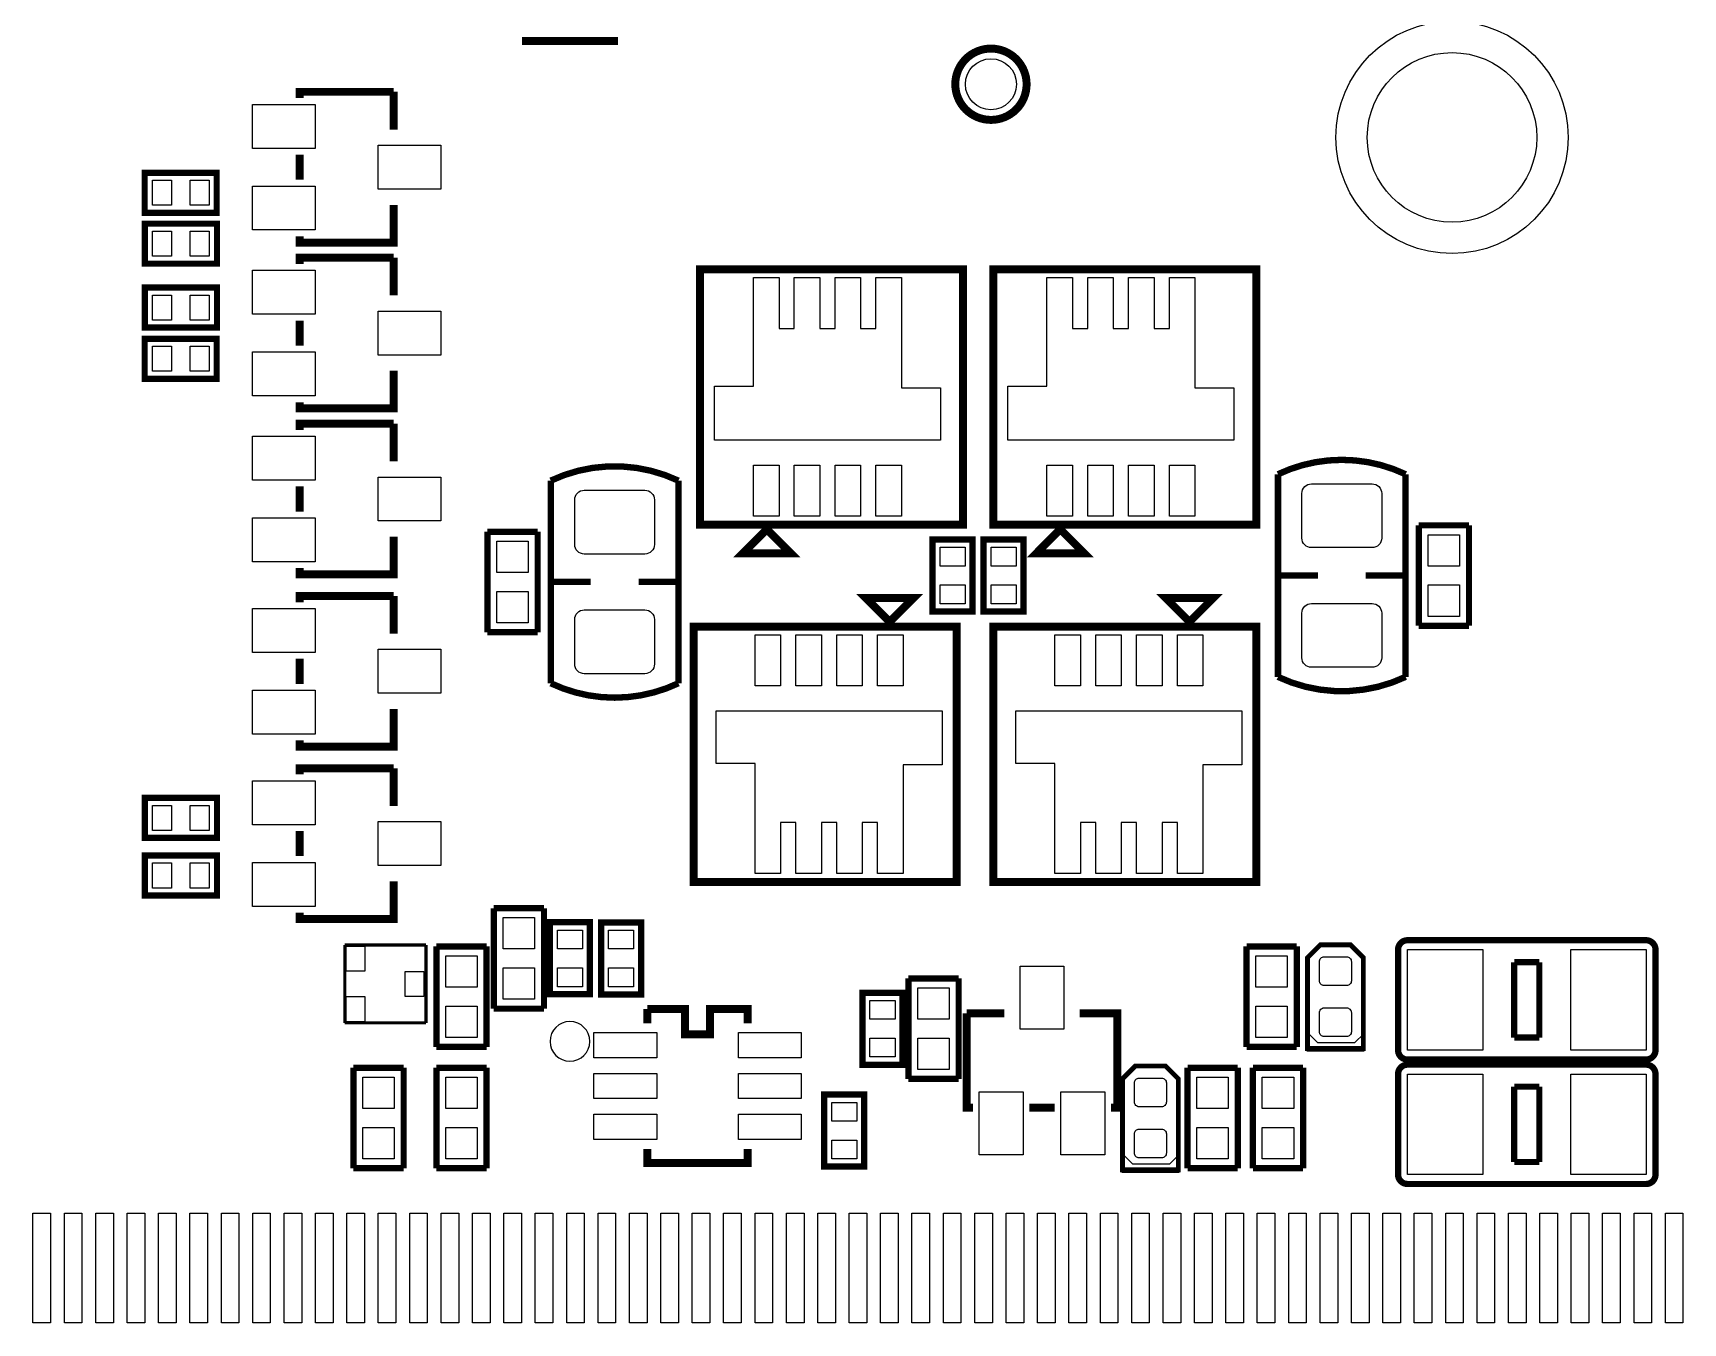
# Model space of a CAD drawing. Extents: x 0 to 100, y -83 to 0.
# Drawn here: x 54.74 to 81.02, y -42.18 to -21.64 of the extents above; entities that cross this region are included whole.
import ezdxf

# ---------------------------------------------------------------- set-up
doc = ezdxf.new("R2010")
doc.units = 0
doc.header["$MEASUREMENT"] = 0
doc.layers.get('0').update_dxf_attribs({"linetype": 'CONTINUOUS'})
for name, color, linetype in [('PG_SILK-TOP', 253, 'CONTINUOUS'), ('PG_SILKSCREEN_TOP', 253, 'CONTINUOUS'), ('PIN_TOP', 92, 'CONTINUOUS')]:
    doc.layers.add(name, color=color, linetype=linetype)

msp = doc.modelspace()

# ---------------------------------------------------------------- linework, layer by layer
at = {"linetype": 'Continuous'}
msp.add_circle((77.346048, -23.299928), 1.35, dxfattribs=at)
at = {"layer": 'PG_SILK-TOP'}
for points, const_width in [([(64.060832, -21.76272), (62.532768, -21.76272)], 0.127), ([(60.490862, -22.574504), (58.990738, -22.574504), (58.990738, -22.674326)], 0.127), ([(60.490862, -23.174452), (60.490862, -22.574504)], 0.127), ([(58.990738, -23.574502), (58.990738, -23.974298)], 0.127), ([(56.523128, -24.50084), (57.670192, -24.50084), (57.670192, -23.863808), (56.523128, -23.863808), (56.523128, -24.50084)], 0.100076), ([(58.990738, -24.874474), (58.990738, -24.974296), (60.490862, -24.974296), (60.490862, -24.374348)], 0.127), ([(57.675272, -24.67356), (56.528208, -24.67356), (56.528208, -25.310592), (57.675272, -25.310592), (57.675272, -24.67356)], 0.100076), ([(60.490862, -25.216104), (58.990738, -25.216104), (58.990738, -25.315926)], 0.127), ([(60.490862, -25.816052), (60.490862, -25.216104)], 0.127), ([(65.3669, -29.464), (65.3669, -25.4), (69.5579, -25.4), (69.5579, -29.464), (65.3669, -29.464), (65.3669, -29.4386)], 0.127), ([(70.0405, -29.464), (70.0405, -25.4), (74.2315, -25.4), (74.2315, -29.464), (70.0405, -29.464), (70.0405, -29.4386)], 0.127), ([(57.675272, -25.68956), (56.528208, -25.68956), (56.528208, -26.326592), (57.675272, -26.326592), (57.675272, -25.68956)], 0.100076), ([(58.990738, -26.216102), (58.990738, -26.615898)], 0.127), ([(56.523128, -27.14244), (57.670192, -27.14244), (57.670192, -26.505408), (56.523128, -26.505408), (56.523128, -27.14244)], 0.100076), ([(58.990738, -27.516074), (58.990738, -27.615896), (60.490862, -27.615896), (60.490862, -27.015948)], 0.127), ([(60.490862, -27.857704), (58.990738, -27.857704), (58.990738, -27.957526)], 0.127), ([(60.490862, -28.457652), (60.490862, -27.857704)], 0.127), ([(58.990738, -28.857702), (58.990738, -29.257498)], 0.127), ([(76.81595, -29.4767), (77.61605, -29.4767)], 0.100076), ([(76.81595, -31.0769), (76.81595, -29.4767)], 0.100076), ([(77.61605, -29.4767), (77.61605, -31.0769)], 0.100076), ([(58.990738, -30.157674), (58.990738, -30.257496), (60.490862, -30.257496), (60.490862, -29.657548)], 0.127), ([(61.98235, -29.5783), (62.78245, -29.5783)], 0.100076), ([(61.98235, -31.1785), (61.98235, -29.5783)], 0.100076), ([(62.78245, -29.5783), (62.78245, -31.1785)], 0.100076), ([(69.07276, -29.700728), (69.07276, -30.847792), (69.709792, -30.847792), (69.709792, -29.700728), (69.07276, -29.700728)], 0.100076), ([(69.88556, -29.700728), (69.88556, -30.847792), (70.522592, -30.847792), (70.522592, -29.700728), (69.88556, -29.700728)], 0.100076), ([(62.992, -30.3784), (63.627, -30.3784)], 0.1016), ([(65.024, -30.3784), (64.389, -30.3784)], 0.1016), ([(74.5744, -30.2768), (75.2094, -30.2768)], 0.1016), ([(76.6064, -30.2768), (75.9714, -30.2768)], 0.1016), ([(60.490862, -30.600904), (58.990738, -30.600904), (58.990738, -30.700726)], 0.127), ([(60.490862, -31.200852), (60.490862, -30.600904)], 0.127), ([(62.78245, -31.1785), (61.98235, -31.1785)], 0.100076), ([(69.4563, -31.0896), (69.4563, -35.1536), (65.2653, -35.1536), (65.2653, -31.0896), (69.4563, -31.0896), (69.4563, -31.115)], 0.127), ([(74.2315, -31.0896), (74.2315, -35.1536), (70.0405, -35.1536), (70.0405, -31.0896), (74.2315, -31.0896), (74.2315, -31.115)], 0.127), ([(77.61605, -31.0769), (76.81595, -31.0769)], 0.100076), ([(58.990738, -31.600902), (58.990738, -32.000698)], 0.127), ([(58.990738, -32.900874), (58.990738, -33.000696), (60.490862, -33.000696), (60.490862, -32.400748)], 0.127), ([(60.490862, -33.344104), (58.990738, -33.344104), (58.990738, -33.443926)], 0.127), ([(60.490862, -33.944052), (60.490862, -33.344104)], 0.127), ([(57.675272, -33.81756), (56.528208, -33.81756), (56.528208, -34.454592), (57.675272, -34.454592), (57.675272, -33.81756)], 0.100076), ([(58.990738, -34.344102), (58.990738, -34.743898)], 0.127), ([(57.675272, -34.73196), (56.528208, -34.73196), (56.528208, -35.368992), (57.675272, -35.368992), (57.675272, -34.73196)], 0.100076), ([(58.990738, -35.644074), (58.990738, -35.743896), (60.490862, -35.743896), (60.490862, -35.143948)], 0.127), ([(62.08395, -35.5727), (62.88405, -35.5727)], 0.100076), ([(62.08395, -37.1729), (62.08395, -35.5727)], 0.100076), ([(62.88405, -35.5727), (62.88405, -37.1729)], 0.100076), ([(62.97676, -35.796728), (62.97676, -36.943792), (63.613792, -36.943792), (63.613792, -35.796728), (62.97676, -35.796728)], 0.100076), ([(64.42964, -36.948872), (64.42964, -35.801808), (63.792608, -35.801808), (63.792608, -36.948872), (64.42964, -36.948872)], 0.100076), ([(59.71032, -37.399214), (59.71032, -36.159186)], 0.050038), ([(59.71032, -36.159186), (61.00318, -36.159186)], 0.050038), ([(61.00318, -36.159186), (61.00318, -37.399214)], 0.050038), ([(61.16955, -36.1823), (61.96965, -36.1823)], 0.100076), ([(61.16955, -37.7825), (61.16955, -36.1823)], 0.100076), ([(61.96965, -36.1823), (61.96965, -37.7825)], 0.100076), ([(74.07275, -36.1823), (74.87285, -36.1823)], 0.100076), ([(74.07275, -37.7825), (74.07275, -36.1823)], 0.100076), ([(74.87285, -36.1823), (74.87285, -37.7825)], 0.100076), ([(75.0443, -37.8079), (75.0443, -36.3601), (75.2475, -36.1569), (75.7301, -36.1569), (75.9333, -36.3601), (75.9333, -37.8079), (75.0443, -37.8079)], 0.0762), ([(80.586834, -36.2331), (80.586834, -37.8333)], 0.100076), ([(78.336902, -36.433252), (78.736698, -36.433252)], 0.100076), ([(78.336902, -37.633148), (78.336902, -36.433252)], 0.100076), ([(78.736698, -36.433252), (78.736698, -37.633148)], 0.100076), ([(68.68795, -36.6903), (69.48805, -36.6903)], 0.100076), ([(68.68795, -38.2905), (68.68795, -36.6903)], 0.100076), ([(69.48805, -36.6903), (69.48805, -38.2905)], 0.100076), ([(68.59524, -38.066472), (68.59524, -36.919408), (67.958208, -36.919408), (67.958208, -38.066472), (68.59524, -38.066472)], 0.100076), ([(62.88405, -37.1729), (62.08395, -37.1729)], 0.100076), ([(64.5287, -37.179758), (65.128902, -37.179758), (65.128902, -37.579808), (65.528698, -37.579808), (65.528698, -37.179758), (66.1289, -37.179758), (66.1289, -37.404802)], 0.127), ([(64.5287, -37.404802), (64.5287, -37.179758)], 0.127), ([(69.615304, -37.248338), (69.615304, -38.748462), (69.715126, -38.748462)], 0.127), ([(70.215252, -37.248338), (69.615304, -37.248338)], 0.127), ([(71.915274, -38.748462), (72.015096, -38.748462), (72.015096, -37.248338), (71.415148, -37.248338)], 0.127), ([(61.00318, -37.399214), (59.71032, -37.399214)], 0.050038), ([(61.96965, -37.7825), (61.16955, -37.7825)], 0.100076), ([(74.87285, -37.7825), (74.07275, -37.7825)], 0.100076), ([(78.736698, -37.633148), (78.336902, -37.633148)], 0.100076), ([(59.84875, -39.7129), (59.84875, -38.1127)], 0.100076), ([(59.84875, -38.1127), (60.64885, -38.1127)], 0.100076), ([(60.64885, -38.1127), (60.64885, -39.7129)], 0.100076), ([(61.16955, -39.7129), (61.16955, -38.1127)], 0.100076), ([(61.16955, -38.1127), (61.96965, -38.1127)], 0.100076), ([(61.96965, -38.1127), (61.96965, -39.7129)], 0.100076), ([(72.0979, -39.7383), (72.0979, -38.2905), (72.3011, -38.0873), (72.7837, -38.0873), (72.9869, -38.2905), (72.9869, -39.7383), (72.0979, -39.7383)], 0.0762), ([(73.13295, -38.1127), (73.93305, -38.1127)], 0.100076), ([(73.13295, -39.7129), (73.13295, -38.1127)], 0.100076), ([(73.93305, -38.1127), (73.93305, -39.7129)], 0.100076), ([(74.17435, -38.1127), (74.97445, -38.1127)], 0.100076), ([(74.17435, -39.7129), (74.17435, -38.1127)], 0.100076), ([(74.97445, -38.1127), (74.97445, -39.7129)], 0.100076), ([(69.48805, -38.2905), (68.68795, -38.2905)], 0.100076), ([(78.336902, -38.414452), (78.736698, -38.414452)], 0.100076), ([(78.336902, -39.614348), (78.336902, -38.414452)], 0.100076), ([(78.736698, -38.414452), (78.736698, -39.614348)], 0.100076), ([(80.586834, -38.2143), (80.586834, -39.8145)], 0.100076), ([(67.34556, -38.539928), (67.34556, -39.686992), (67.982592, -39.686992), (67.982592, -38.539928), (67.34556, -38.539928)], 0.100076), ([(70.615302, -38.748462), (71.015098, -38.748462)], 0.127), ([(66.1289, -39.404798), (66.1289, -39.629842), (64.5287, -39.629842), (64.5287, -39.404798)], 0.127), ([(60.64885, -39.7129), (59.84875, -39.7129)], 0.100076), ([(61.96965, -39.7129), (61.16955, -39.7129)], 0.100076), ([(73.93305, -39.7129), (73.13295, -39.7129)], 0.100076), ([(74.97445, -39.7129), (74.17435, -39.7129)], 0.100076), ([(78.736698, -39.614348), (78.336902, -39.614348)], 0.100076)]:
    msp.add_lwpolyline(points, dxfattribs=dict(at, const_width=const_width))
for points, const_width in [([(70.570344, -22.4536, 1), (69.434456, -22.4536, 1), (70.570344, -22.4536)], 0.127), ([(65.024, -28.764992), (65.024, -31.991808, -0.225618), (62.992, -31.991808), (62.992, -28.764992, -0.224543), (65.024, -28.764992)], 0.1016), ([(74.5744, -31.890208), (74.5744, -28.663392, -0.225618), (76.6064, -28.663392), (76.6064, -31.890208, -0.224543), (74.5744, -31.890208)], 0.1016), ([(76.486766, -37.8333), (76.486766, -36.2331, -0.414108), (76.63688, -36.08324)], 0.100076), ([(76.63688, -36.08324), (80.43672, -36.08324, -0.414134), (80.586834, -36.2331)], 0.100076), ([(80.43672, -37.98316), (76.63688, -37.98316, -0.414207), (76.486766, -37.8333)], 0.100076), ([(80.586834, -37.8333, -0.414233), (80.43672, -37.98316)], 0.100076), ([(76.486766, -39.8145), (76.486766, -38.2143, -0.414171), (76.63688, -38.06444)], 0.100076), ([(76.63688, -38.06444), (80.43672, -38.06444, -0.414171), (80.586834, -38.2143)], 0.100076), ([(80.43672, -39.96436), (76.63688, -39.96436, -0.414171), (76.486766, -39.8145)], 0.100076), ([(80.586834, -39.8145, -0.414171), (80.43672, -39.96436)], 0.100076)]:
    msp.add_lwpolyline(points, format="xyb", dxfattribs=dict(at, const_width=const_width))
for points in [[(75.0316, -37.5412), (75.0316, -37.846), (75.946, -37.846), (75.946, -37.5666), (75.7936, -37.719), (75.2094, -37.719)], [(72.0852, -39.4716), (72.0852, -39.7764), (72.9996, -39.7764), (72.9996, -39.497), (72.8472, -39.6494), (72.263, -39.6494)]]:
    msp.add_lwpolyline(points, close=True, dxfattribs=at)
at = {"layer": 'PG_SILKSCREEN_TOP', "const_width": 0.127}
for points in [[(66.4337, -29.5402), (66.0527, -29.9212), (66.8147, -29.9212), (66.4337, -29.5402)], [(71.1073, -29.5402), (70.7263, -29.9212), (71.4883, -29.9212), (71.1073, -29.5402)], [(68.3895, -31.0134), (68.7705, -30.6324), (68.0085, -30.6324), (68.3895, -31.0134)], [(73.1647, -31.0134), (73.5457, -30.6324), (72.7837, -30.6324), (73.1647, -31.0134)]]:
    msp.add_lwpolyline(points, dxfattribs=at)
at = {"layer": 'PG_SILKSCREEN_TOP'}
msp.add_lwpolyline([(63.61303, -37.6936, 1), (62.980866, -37.693648, 1)], format="xyb", close=True, dxfattribs=at)
at = {"layer": 'PIN_TOP'}
for points in [[(58.240803, -22.774402), (59.240801, -22.774402), (59.240801, -23.474426), (58.240803, -23.474426)], [(60.240799, -23.424388), (61.240797, -23.424388), (61.240797, -24.124412), (60.240799, -24.124412)], [(56.649112, -24.380952), (56.649112, -23.980902), (56.949086, -23.980902), (56.949086, -24.380952)], [(57.24906, -24.380952), (57.24906, -23.980902), (57.549034, -23.980902), (57.549034, -24.380952)], [(58.240803, -24.074374), (59.240801, -24.074374), (59.240801, -24.774398), (58.240803, -24.774398)], [(56.949213, -24.793575), (56.949213, -25.193625), (56.649239, -25.193625), (56.649239, -24.793575)], [(57.549161, -24.793575), (57.549161, -25.193625), (57.249187, -25.193625), (57.249187, -24.793575)], [(58.240803, -25.416002), (59.240801, -25.416002), (59.240801, -26.116026), (58.240803, -26.116026)], [(69.198998, -28.12161), (65.598294, -28.12161), (65.598294, -27.261566), (66.220594, -27.261566), (66.220594, -25.531826), (66.626994, -25.531826), (66.626994, -26.344626), (66.870326, -26.344626), (66.870326, -25.531826), (67.276726, -25.531826), (67.276726, -26.344626), (67.520566, -26.344626), (67.520566, -25.531826), (67.926966, -25.531826), (67.926966, -26.344626), (68.170298, -26.344626), (68.170298, -25.531826), (68.576698, -25.531826), (68.576698, -27.286966), (69.198998, -27.286966)], [(73.872598, -28.12161), (70.271894, -28.12161), (70.271894, -27.261566), (70.894194, -27.261566), (70.894194, -25.531826), (71.300594, -25.531826), (71.300594, -26.344626), (71.543926, -26.344626), (71.543926, -25.531826), (71.950326, -25.531826), (71.950326, -26.344626), (72.194166, -26.344626), (72.194166, -25.531826), (72.600566, -25.531826), (72.600566, -26.344626), (72.843898, -26.344626), (72.843898, -25.531826), (73.250298, -25.531826), (73.250298, -27.286966), (73.872598, -27.286966)], [(56.949213, -25.809575), (56.949213, -26.209625), (56.649239, -26.209625), (56.649239, -25.809575)], [(57.549161, -25.809575), (57.549161, -26.209625), (57.249187, -26.209625), (57.249187, -25.809575)], [(60.240799, -26.065988), (61.240797, -26.065988), (61.240797, -26.766012), (60.240799, -26.766012)], [(56.649112, -27.022552), (56.649112, -26.622502), (56.949086, -26.622502), (56.949086, -27.022552)], [(57.24906, -27.022552), (57.24906, -26.622502), (57.549034, -26.622502), (57.549034, -27.022552)], [(58.240803, -26.715974), (59.240801, -26.715974), (59.240801, -27.415998), (58.240803, -27.415998)], [(58.240803, -28.057602), (59.240801, -28.057602), (59.240801, -28.757626), (58.240803, -28.757626)], [(66.626994, -29.332174), (66.220594, -29.332174), (66.220594, -28.519374), (66.626994, -28.519374)], [(67.27698, -29.332174), (66.87058, -29.332174), (66.87058, -28.519374), (67.27698, -28.519374)], [(67.926966, -29.332174), (67.520566, -29.332174), (67.520566, -28.519374), (67.926966, -28.519374)], [(68.576952, -29.332174), (68.170552, -29.332174), (68.170552, -28.519374), (68.576952, -28.519374)], [(71.300594, -29.332174), (70.894194, -29.332174), (70.894194, -28.519374), (71.300594, -28.519374)], [(71.95058, -29.332174), (71.54418, -29.332174), (71.54418, -28.519374), (71.95058, -28.519374)], [(72.600566, -29.332174), (72.194166, -29.332174), (72.194166, -28.519374), (72.600566, -28.519374)], [(73.250552, -29.332174), (72.844152, -29.332174), (72.844152, -28.519374), (73.250552, -28.519374)], [(60.240799, -28.707588), (61.240797, -28.707588), (61.240797, -29.407612), (60.240799, -29.407612)], [(58.240803, -29.357574), (59.240801, -29.357574), (59.240801, -30.057598), (58.240803, -30.057598)], [(77.465936, -30.126686), (76.966064, -30.126686), (76.966064, -29.626814), (77.465936, -29.626814)], [(62.132464, -29.728414), (62.632336, -29.728414), (62.632336, -30.228286), (62.132464, -30.228286)], [(69.192775, -29.826839), (69.592825, -29.826839), (69.592825, -30.126813), (69.192775, -30.126813)], [(70.005575, -29.826839), (70.405625, -29.826839), (70.405625, -30.126813), (70.005575, -30.126813)], [(69.192775, -30.426787), (69.592825, -30.426787), (69.592825, -30.726761), (69.192775, -30.726761)], [(70.005575, -30.426787), (70.405625, -30.426787), (70.405625, -30.726761), (70.005575, -30.726761)], [(77.465936, -30.926786), (76.966064, -30.926786), (76.966064, -30.426914), (77.465936, -30.426914)], [(62.132464, -30.528514), (62.632336, -30.528514), (62.632336, -31.028386), (62.132464, -31.028386)], [(58.240803, -30.800802), (59.240801, -30.800802), (59.240801, -31.500826), (58.240803, -31.500826)], [(66.246248, -31.221426), (66.652648, -31.221426), (66.652648, -32.034226), (66.246248, -32.034226)], [(66.896234, -31.221426), (67.302634, -31.221426), (67.302634, -32.034226), (66.896234, -32.034226)], [(67.54622, -31.221426), (67.95262, -31.221426), (67.95262, -32.034226), (67.54622, -32.034226)], [(68.196206, -31.221426), (68.602606, -31.221426), (68.602606, -32.034226), (68.196206, -32.034226)], [(71.021448, -31.221426), (71.427848, -31.221426), (71.427848, -32.034226), (71.021448, -32.034226)], [(71.671434, -31.221426), (72.077834, -31.221426), (72.077834, -32.034226), (71.671434, -32.034226)], [(72.32142, -31.221426), (72.72782, -31.221426), (72.72782, -32.034226), (72.32142, -32.034226)], [(72.971406, -31.221426), (73.377806, -31.221426), (73.377806, -32.034226), (72.971406, -32.034226)], [(60.240799, -31.450788), (61.240797, -31.450788), (61.240797, -32.150812), (60.240799, -32.150812)], [(58.240803, -32.100774), (59.240801, -32.100774), (59.240801, -32.800798), (58.240803, -32.800798)], [(65.624202, -32.43199), (69.224906, -32.43199), (69.224906, -33.292034), (68.602606, -33.292034), (68.602606, -35.021774), (68.196206, -35.021774), (68.196206, -34.208974), (67.952874, -34.208974), (67.952874, -35.021774), (67.546474, -35.021774), (67.546474, -34.208974), (67.302634, -34.208974), (67.302634, -35.021774), (66.896234, -35.021774), (66.896234, -34.208974), (66.652902, -34.208974), (66.652902, -35.021774), (66.246502, -35.021774), (66.246502, -33.266634), (65.624202, -33.266634)], [(70.399402, -32.43199), (74.000106, -32.43199), (74.000106, -33.292034), (73.377806, -33.292034), (73.377806, -35.021774), (72.971406, -35.021774), (72.971406, -34.208974), (72.728074, -34.208974), (72.728074, -35.021774), (72.321674, -35.021774), (72.321674, -34.208974), (72.077834, -34.208974), (72.077834, -35.021774), (71.671434, -35.021774), (71.671434, -34.208974), (71.428102, -34.208974), (71.428102, -35.021774), (71.021702, -35.021774), (71.021702, -33.266634), (70.399402, -33.266634)], [(58.240803, -33.544002), (59.240801, -33.544002), (59.240801, -34.244026), (58.240803, -34.244026)], [(56.949213, -33.937575), (56.949213, -34.337625), (56.649239, -34.337625), (56.649239, -33.937575)], [(57.549161, -33.937575), (57.549161, -34.337625), (57.249187, -34.337625), (57.249187, -33.937575)], [(60.240799, -34.193988), (61.240797, -34.193988), (61.240797, -34.894012), (60.240799, -34.894012)], [(56.949213, -34.851975), (56.949213, -35.252025), (56.649239, -35.252025), (56.649239, -34.851975)], [(57.549161, -34.851975), (57.549161, -35.252025), (57.249187, -35.252025), (57.249187, -34.851975)], [(58.240803, -34.843974), (59.240801, -34.843974), (59.240801, -35.543998), (58.240803, -35.543998)], [(62.733936, -36.222686), (62.234064, -36.222686), (62.234064, -35.722814), (62.733936, -35.722814)], [(63.096775, -35.922839), (63.496825, -35.922839), (63.496825, -36.222813), (63.096775, -36.222813)], [(64.309625, -36.222813), (63.909575, -36.222813), (63.909575, -35.922839), (64.309625, -35.922839)], [(59.730259, -36.176585), (60.030233, -36.176585), (60.030233, -36.576635), (59.730259, -36.576635)], [(77.836776, -36.233227), (77.836776, -37.833173), (76.63688, -37.833173), (76.63688, -36.233227)], [(80.43672, -36.233227), (80.43672, -37.833173), (79.236824, -37.833173), (79.236824, -36.233227)], [(61.319664, -36.332414), (61.819536, -36.332414), (61.819536, -36.832286), (61.319664, -36.832286)], [(62.733936, -37.022786), (62.234064, -37.022786), (62.234064, -36.522914), (62.733936, -36.522914)], [(63.096775, -36.522787), (63.496825, -36.522787), (63.496825, -36.822761), (63.096775, -36.822761)], [(64.309625, -36.822761), (63.909575, -36.822761), (63.909575, -36.522787), (64.309625, -36.522787)], [(70.465188, -37.498528), (70.465188, -36.49853), (71.165212, -36.49853), (71.165212, -37.498528)], [(74.222864, -36.332414), (74.722736, -36.332414), (74.722736, -36.832286), (74.222864, -36.832286)], [(60.670313, -36.579175), (60.970287, -36.579175), (60.970287, -36.979225), (60.670313, -36.979225)], [(59.730259, -36.981511), (60.030233, -36.981511), (60.030233, -37.381561), (59.730259, -37.381561)], [(68.475225, -37.340413), (68.075175, -37.340413), (68.075175, -37.040439), (68.475225, -37.040439)], [(69.337936, -37.340286), (68.838064, -37.340286), (68.838064, -36.840414), (69.337936, -36.840414)], [(61.319664, -37.132514), (61.819536, -37.132514), (61.819536, -37.632386), (61.319664, -37.632386)], [(74.222864, -37.132514), (74.722736, -37.132514), (74.722736, -37.632386), (74.222864, -37.632386)], [(64.678687, -37.954839), (63.678689, -37.954839), (63.678689, -37.554789), (64.678687, -37.554789)], [(66.978911, -37.954839), (65.978913, -37.954839), (65.978913, -37.554789), (66.978911, -37.554789)], [(68.475225, -37.940361), (68.075175, -37.940361), (68.075175, -37.640387), (68.475225, -37.640387)], [(69.337936, -38.140386), (68.838064, -38.140386), (68.838064, -37.640514), (69.337936, -37.640514)], [(60.498736, -38.762686), (59.998864, -38.762686), (59.998864, -38.262814), (60.498736, -38.262814)], [(61.819536, -38.762686), (61.319664, -38.762686), (61.319664, -38.262814), (61.819536, -38.262814)], [(64.678687, -38.604825), (63.678689, -38.604825), (63.678689, -38.204775), (64.678687, -38.204775)], [(66.978911, -38.604825), (65.978913, -38.604825), (65.978913, -38.204775), (66.978911, -38.204775)], [(73.283064, -38.262814), (73.782936, -38.262814), (73.782936, -38.762686), (73.283064, -38.762686)], [(74.324464, -38.262814), (74.824336, -38.262814), (74.824336, -38.762686), (74.324464, -38.762686)], [(77.836776, -38.214427), (77.836776, -39.814373), (76.63688, -39.814373), (76.63688, -38.214427)], [(80.43672, -38.214427), (80.43672, -39.814373), (79.236824, -39.814373), (79.236824, -38.214427)], [(69.815202, -39.498524), (69.815202, -38.498526), (70.515226, -38.498526), (70.515226, -39.498524)], [(71.115174, -39.498524), (71.115174, -38.498526), (71.815198, -38.498526), (71.815198, -39.498524)], [(64.678687, -39.254811), (63.678689, -39.254811), (63.678689, -38.854761), (64.678687, -38.854761)], [(66.978911, -39.254811), (65.978913, -39.254811), (65.978913, -38.854761), (66.978911, -38.854761)], [(67.465575, -38.666039), (67.865625, -38.666039), (67.865625, -38.966013), (67.465575, -38.966013)], [(60.498736, -39.562786), (59.998864, -39.562786), (59.998864, -39.062914), (60.498736, -39.062914)], [(61.819536, -39.562786), (61.319664, -39.562786), (61.319664, -39.062914), (61.819536, -39.062914)], [(73.283064, -39.062914), (73.782936, -39.062914), (73.782936, -39.562786), (73.283064, -39.562786)], [(74.324464, -39.062914), (74.824336, -39.062914), (74.824336, -39.562786), (74.324464, -39.562786)], [(67.465575, -39.265987), (67.865625, -39.265987), (67.865625, -39.565961), (67.465575, -39.565961)], [(55.024782, -40.427656), (55.024782, -42.177716), (54.744874, -42.177716), (54.744874, -40.427656)], [(55.524654, -40.427656), (55.524654, -42.177716), (55.244746, -42.177716), (55.244746, -40.427656)], [(56.02478, -40.427656), (56.02478, -42.177716), (55.744872, -42.177716), (55.744872, -40.427656)], [(56.524652, -40.427656), (56.524652, -42.177716), (56.244744, -42.177716), (56.244744, -40.427656)], [(57.024778, -40.427656), (57.024778, -42.177716), (56.74487, -42.177716), (56.74487, -40.427656)], [(57.52465, -40.427656), (57.52465, -42.177716), (57.244742, -42.177716), (57.244742, -40.427656)], [(58.024776, -40.427656), (58.024776, -42.177716), (57.744868, -42.177716), (57.744868, -40.427656)], [(58.524648, -40.427656), (58.524648, -42.177716), (58.24474, -42.177716), (58.24474, -40.427656)], [(59.024774, -40.427656), (59.024774, -42.177716), (58.744866, -42.177716), (58.744866, -40.427656)], [(59.524646, -40.427656), (59.524646, -42.177716), (59.244738, -42.177716), (59.244738, -40.427656)], [(60.024772, -40.427656), (60.024772, -42.177716), (59.744864, -42.177716), (59.744864, -40.427656)], [(60.524644, -40.427656), (60.524644, -42.177716), (60.244736, -42.177716), (60.244736, -40.427656)], [(61.02477, -40.427656), (61.02477, -42.177716), (60.744862, -42.177716), (60.744862, -40.427656)], [(61.524642, -40.427656), (61.524642, -42.177716), (61.244734, -42.177716), (61.244734, -40.427656)], [(62.024768, -40.427656), (62.024768, -42.177716), (61.74486, -42.177716), (61.74486, -40.427656)], [(62.52464, -40.427656), (62.52464, -42.177716), (62.244732, -42.177716), (62.244732, -40.427656)], [(63.024766, -40.427656), (63.024766, -42.177716), (62.744858, -42.177716), (62.744858, -40.427656)], [(63.524638, -40.427656), (63.524638, -42.177716), (63.24473, -42.177716), (63.24473, -40.427656)], [(64.024764, -40.427656), (64.024764, -42.177716), (63.744856, -42.177716), (63.744856, -40.427656)], [(64.52489, -40.427656), (64.52489, -42.177716), (64.244982, -42.177716), (64.244982, -40.427656)], [(65.024762, -40.427656), (65.024762, -42.177716), (64.744854, -42.177716), (64.744854, -40.427656)], [(65.524888, -40.427656), (65.524888, -42.177716), (65.24498, -42.177716), (65.24498, -40.427656)], [(66.02476, -40.427656), (66.02476, -42.177716), (65.744852, -42.177716), (65.744852, -40.427656)], [(66.524886, -40.427656), (66.524886, -42.177716), (66.244978, -42.177716), (66.244978, -40.427656)], [(67.024758, -40.427656), (67.024758, -42.177716), (66.74485, -42.177716), (66.74485, -40.427656)], [(67.524884, -40.427656), (67.524884, -42.177716), (67.244976, -42.177716), (67.244976, -40.427656)], [(68.024756, -40.427656), (68.024756, -42.177716), (67.744848, -42.177716), (67.744848, -40.427656)], [(68.524882, -40.427656), (68.524882, -42.177716), (68.244974, -42.177716), (68.244974, -40.427656)], [(69.024754, -40.427656), (69.024754, -42.177716), (68.744846, -42.177716), (68.744846, -40.427656)], [(69.52488, -40.427656), (69.52488, -42.177716), (69.244972, -42.177716), (69.244972, -40.427656)], [(70.024752, -40.427656), (70.024752, -42.177716), (69.744844, -42.177716), (69.744844, -40.427656)], [(70.524878, -40.427656), (70.524878, -42.177716), (70.24497, -42.177716), (70.24497, -40.427656)], [(71.02475, -40.427656), (71.02475, -42.177716), (70.744842, -42.177716), (70.744842, -40.427656)], [(71.524876, -40.427656), (71.524876, -42.177716), (71.244968, -42.177716), (71.244968, -40.427656)], [(72.024748, -40.427656), (72.024748, -42.177716), (71.74484, -42.177716), (71.74484, -40.427656)], [(72.524874, -40.427656), (72.524874, -42.177716), (72.244966, -42.177716), (72.244966, -40.427656)], [(73.024746, -40.427656), (73.024746, -42.177716), (72.744838, -42.177716), (72.744838, -40.427656)], [(73.524872, -40.427656), (73.524872, -42.177716), (73.244964, -42.177716), (73.244964, -40.427656)], [(74.024744, -40.427656), (74.024744, -42.177716), (73.744836, -42.177716), (73.744836, -40.427656)], [(74.52487, -40.427656), (74.52487, -42.177716), (74.244962, -42.177716), (74.244962, -40.427656)], [(75.024742, -40.427656), (75.024742, -42.177716), (74.744834, -42.177716), (74.744834, -40.427656)], [(75.524868, -40.427656), (75.524868, -42.177716), (75.24496, -42.177716), (75.24496, -40.427656)], [(76.02474, -40.427656), (76.02474, -42.177716), (75.744832, -42.177716), (75.744832, -40.427656)], [(76.524866, -40.427656), (76.524866, -42.177716), (76.244958, -42.177716), (76.244958, -40.427656)], [(77.024738, -40.427656), (77.024738, -42.177716), (76.74483, -42.177716), (76.74483, -40.427656)], [(77.524864, -40.427656), (77.524864, -42.177716), (77.244956, -42.177716), (77.244956, -40.427656)], [(78.024736, -40.427656), (78.024736, -42.177716), (77.744828, -42.177716), (77.744828, -40.427656)], [(78.524862, -40.427656), (78.524862, -42.177716), (78.244954, -42.177716), (78.244954, -40.427656)], [(79.024734, -40.427656), (79.024734, -42.177716), (78.744826, -42.177716), (78.744826, -40.427656)], [(79.52486, -40.427656), (79.52486, -42.177716), (79.244952, -42.177716), (79.244952, -40.427656)], [(80.024732, -40.427656), (80.024732, -42.177716), (79.744824, -42.177716), (79.744824, -40.427656)], [(80.524858, -40.427656), (80.524858, -42.177716), (80.24495, -42.177716), (80.24495, -40.427656)], [(81.02473, -40.427656), (81.02473, -42.177716), (80.744822, -42.177716), (80.744822, -40.427656)]]:
    msp.add_lwpolyline(points, close=True, dxfattribs=at)
for points in [[(76.073, -29.8323), (75.1078, -29.8323, -0.414214), (74.9554, -29.6799), (74.9554, -28.9687, -0.414214), (75.1078, -28.8163), (76.073, -28.8163, -0.414214), (76.2254, -28.9687), (76.2254, -29.6799, -0.414214)], [(63.5254, -28.9179), (64.4906, -28.9179, -0.414214), (64.643, -29.0703), (64.643, -29.7815, -0.414214), (64.4906, -29.9339), (63.5254, -29.9339, -0.414214), (63.373, -29.7815), (63.373, -29.0703, -0.414214)], [(76.073, -31.7373), (75.1078, -31.7373, -0.414214), (74.9554, -31.5849), (74.9554, -30.8737, -0.414214), (75.1078, -30.7213), (76.073, -30.7213, -0.414214), (76.2254, -30.8737), (76.2254, -31.5849, -0.414214)], [(63.5254, -30.8229), (64.4906, -30.8229, -0.414214), (64.643, -30.9753), (64.643, -31.6865, -0.414214), (64.4906, -31.8389), (63.5254, -31.8389, -0.414214), (63.373, -31.6865), (63.373, -30.9753, -0.414214)], [(75.311, -36.8046, -0.414214), (75.2348, -36.7284), (75.2348, -36.4236, -0.414214), (75.311, -36.3474), (75.6666, -36.3474, -0.414214), (75.7428, -36.4236), (75.7428, -36.7284, -0.414214), (75.6666, -36.8046)], [(75.311, -37.6174, -0.414214), (75.2348, -37.5412), (75.2348, -37.2364, -0.414214), (75.311, -37.1602), (75.6666, -37.1602, -0.414214), (75.7428, -37.2364), (75.7428, -37.5412, -0.414214), (75.6666, -37.6174)], [(72.3646, -38.735, -0.414214), (72.2884, -38.6588), (72.2884, -38.354, -0.414214), (72.3646, -38.2778), (72.7202, -38.2778, -0.414214), (72.7964, -38.354), (72.7964, -38.6588, -0.414214), (72.7202, -38.735)], [(72.3646, -39.5478, -0.414214), (72.2884, -39.4716), (72.2884, -39.1668, -0.414214), (72.3646, -39.0906), (72.7202, -39.0906, -0.414214), (72.7964, -39.1668), (72.7964, -39.4716, -0.414214), (72.7202, -39.5478)]]:
    msp.add_lwpolyline(points, format="xyb", close=True, dxfattribs=at)
for centre, radius in [((77.346048, -23.299928), 1.850009), ((70.0024, -22.4536), 0.4064)]:
    msp.add_circle(centre, radius, dxfattribs=at)

doc.saveas('drawing.dxf')
